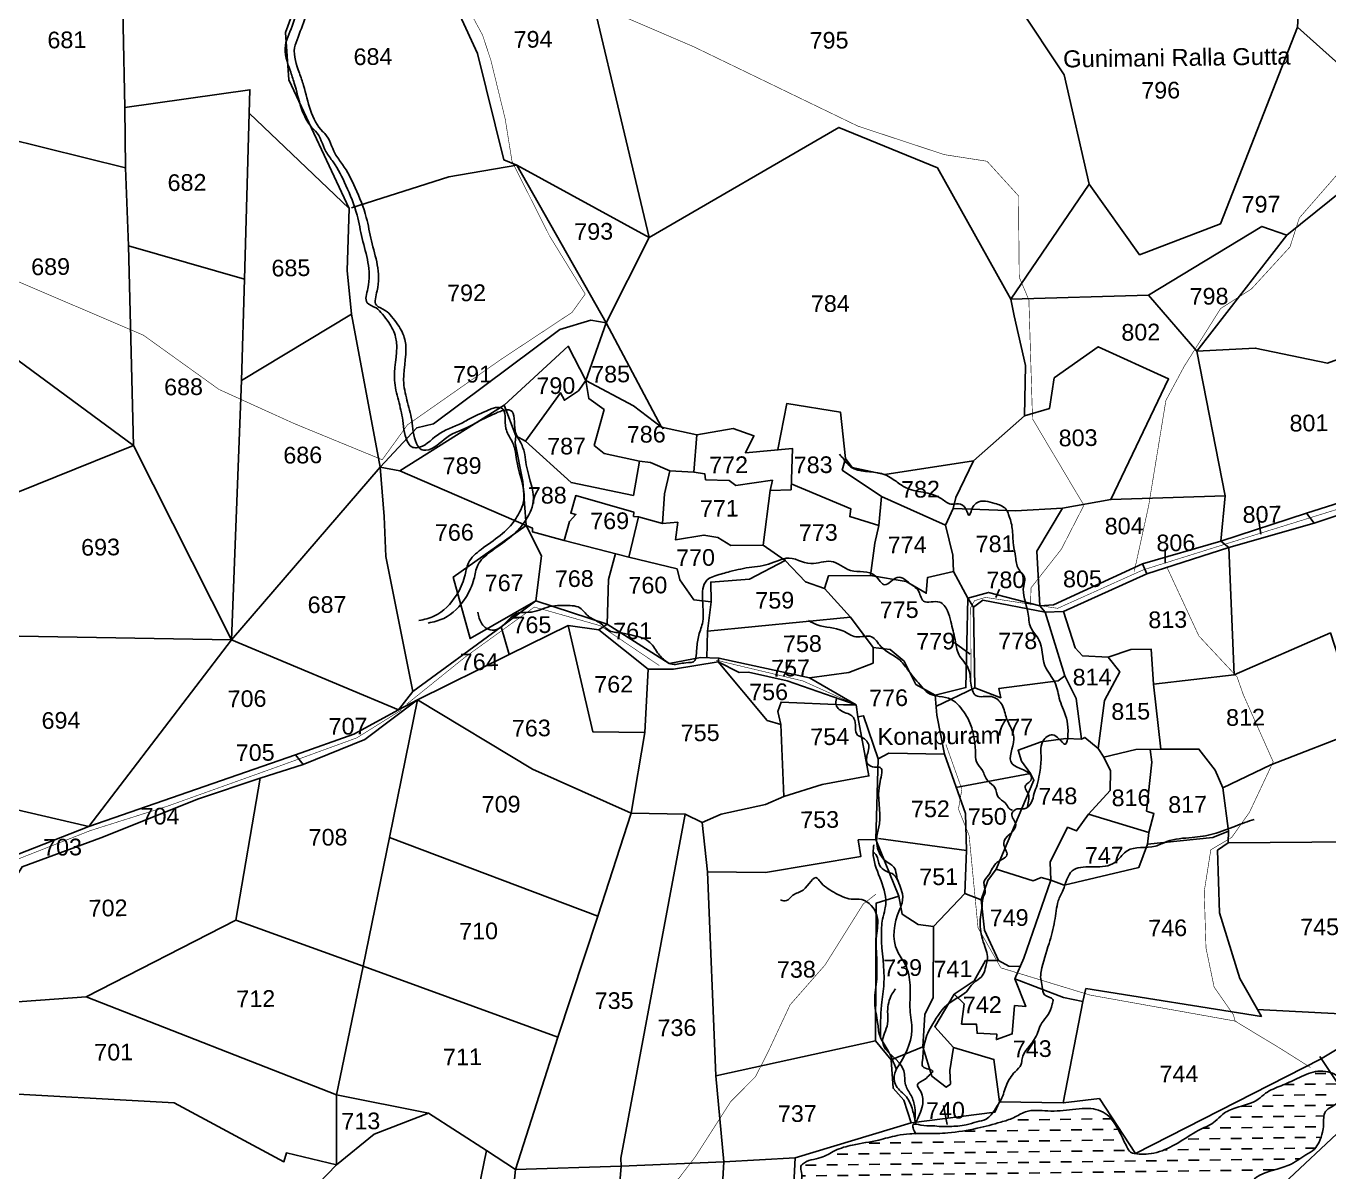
# Model space of a CAD drawing. Header units: feet. Extents: x 767600 to 777544, y 1589691 to 1604539.
# Drawn here: x 771798 to 774093, y 1593908 to 1595927 of the extents above; entities that cross this region are included whole.
import ezdxf
from ezdxf.enums import TextEntityAlignment as Align

# ---------------------------------------------------------------- set-up
doc = ezdxf.new("R2010")
doc.units = ezdxf.units.FT
doc.header["$LTSCALE"] = 15
doc.header["$MEASUREMENT"] = 0
doc.linetypes.add('HIDDEN2', pattern=[0.1875, 0.125, -0.0625])
for name, color, linetype in [('PLOT', 7, 'Continuous'), ('PLOT NO', 7, 'Continuous'), ('ROADS', 6, 'Continuous'), ('TANKS-STREAM', 4, 'Continuous'), ('VILLAGE STONES', 240, 'Continuous')]:
    doc.layers.add(name, color=color, linetype=linetype)
doc.styles.get("Standard").update_dxf_attribs({"font": 'arial.ttf'})
doc.linetypes.add('DOTS', pattern='A,1e-06,-3,["●",Standard,S=3,R=0,X=-1.25,Y=-1.25],-3', length=6.000001)

msp = doc.modelspace()

# ---------------------------------------------------------------- hatches: boundary and pattern name
at = {"layer": 'TANKS-STREAM'}
h = msp.add_hatch(dxfattribs=at)
h.set_pattern_fill('DASH', color=256, scale=150, angle=0.74052, style=0)
edge = h.paths.add_edge_path()
edge.add_spline(control_points=[(773183.8, 1593450.1), (773187.9, 1593446.2), (773196.1, 1593438.5), (773214.8, 1593442.6), (773243.2, 1593448.7), (773295, 1593473.9), (773349.1, 1593480), (773388.9, 1593506.5), (773392.2, 1593526.1), (773386.4, 1593560.2), (773419, 1593538.4), (773423.6, 1593566.3), (773446.4, 1593566.7), (773462.6, 1593551.5), (773467.9, 1593524.9), (773480, 1593501.9), (773483.5, 1593472.4), (773491.7, 1593449.1), (773502.3, 1593428.6), (773518.8, 1593413.8), (773523.4, 1593392.4), (773544.7, 1593385.1), (773541, 1593372.4), (773537.5, 1593357.7), (773555.7, 1593357.1), (773562, 1593367.2), (773577.7, 1593381.2), (773580.1, 1593412.5), (773612.1, 1593422), (773637.7, 1593428.8), (773667.5, 1593433.7), (773696.4, 1593442), (773732.2, 1593437.7), (773759.6, 1593460.3), (773768.8, 1593499.6), (773749.7, 1593527.9), (773732.3, 1593567.4), (773742.5, 1593597.7), (773744.6, 1593631.4), (773765.1, 1593643.3), (773771.5, 1593663.9), (773794.1, 1593667.9), (773822.3, 1593665), (773842.8, 1593698), (773867.8, 1593684.6), (773874.9, 1593668.2), (773880.8, 1593648.8), (773875.4, 1593629.2), (773887, 1593613), (773902.8, 1593601.9), (773920, 1593592.6), (773937.8, 1593599.6), (773937.7, 1593617.4), (773944.6, 1593637), (773946.1, 1593662), (773944.3, 1593685.7), (773947.2, 1593709), (773950.7, 1593743.4), (773965, 1593777.7), (773970.4, 1593816.2), (773971.2, 1593846.8), (773955.6, 1593866.9), (773954.9, 1593906.6), (774014.9, 1593909.9), (774047, 1593935), (774067.5, 1593946.3), (774076.6, 1593961.3), (774081.7, 1593975.8), (774084.5, 1593993.7), (774081.9, 1594013.6), (774102.8, 1594025.3), (774122.8, 1594038.9), (774117.6, 1594058.6), (774112.6, 1594077), (774091.1, 1594085.9), (774063.4, 1594085.3), (774038, 1594072.4), (774009.4, 1594059.2), (773984.4, 1594050.5), (773962.7, 1594028.8), (773933.9, 1594023.3), (773906.7, 1594012.3), (773890.9, 1593992.5), (773868.4, 1593985), (773832, 1593961.5), (773796, 1593938.6), (773759.2, 1593939), (773743.2, 1593940.1), (773735.7, 1593953.9), (773729.5, 1593967.4), (773718.8, 1593988.2), (773702.2, 1594014.9), (773668.2, 1594021.4), (773634.5, 1594016.4), (773599.6, 1594013.4), (773562.3, 1594018.9), (773537.8, 1594002), (773508.8, 1593993.6), (773470.5, 1593983.3), (773426.3, 1593976.1), (773386.5, 1593974.9), (773356.6, 1593975.7), (773328.6, 1593971.7), (773295.5, 1593961.9), (773258.4, 1593956.8), (773223.5, 1593947.5), (773197.5, 1593929.1), (773172.3, 1593929.6), (773160.9, 1593915.9), (773164.9, 1593906), (773164.6, 1593894), (773159.1, 1593873.6), (773159.1, 1593848.1), (773152.4, 1593819.8), (773155.9, 1593797.4), (773161.3, 1593762.4), (773146.8, 1593725.7), (773157.2, 1593684.9), (773163.3, 1593658.4), (773166.8, 1593631.6), (773170.4, 1593604.2), (773171.9, 1593577.8), (773180.8, 1593555.7), (773181.9, 1593538.9), (773186.6, 1593522.8), (773185.7, 1593507.2), (773186.1, 1593493.2), (773177.9, 1593479.5), (773180, 1593461.3), (773185.2, 1593448.5), (773187.7, 1593442.2)], knot_values=[0, 0, 0, 0, 15.983249, 31.810298, 52.776931, 105.097021, 201.281786, 213.917435, 242.740546, 262.322187, 284.934685, 307.302107, 317.567412, 346.58812, 365.085348, 398.55846, 423.136308, 453.375729, 472.495118, 491.640825, 517.921292, 535.667243, 540.40058, 556.180898, 569.225494, 578.42043, 590.915605, 632.043396, 655.347885, 683.072322, 713.329879, 745.416539, 772.38478, 818.950467, 834.26078, 890.341171, 912.074001, 961.586344, 981.625819, 1007.928101, 1025.958585, 1039.489533, 1071.427833, 1108.555994, 1125.177358, 1144.296747, 1161.413883, 1185.548419, 1199.722431, 1217.566801, 1244.897959, 1251.974681, 1270.47191, 1289.609776, 1316.672975, 1343.592298, 1361.326674, 1386.663674, 1447.13305, 1470.635195, 1504.103866, 1534.965262, 1542.391217, 1618.472567, 1653.851821, 1671.890229, 1686.573005, 1705.371359, 1717.58099, 1742.000153, 1755.934913, 1786.146609, 1802.958295, 1811.76543, 1842.997792, 1860.656012, 1895.351009, 1925.732145, 1956.493783, 1973.033405, 2015.667755, 2041.434637, 2059.180588, 2089.517265, 2109.915108, 2190.291591, 2207.020603, 2222.347395, 2233.68283, 2251.126956, 2267.736061, 2304.144569, 2339.762944, 2363.07176, 2406.792468, 2445.838082, 2469.527616, 2493.036876, 2536.087814, 2588.661019, 2626.777368, 2655.588371, 2678.067103, 2711.432784, 2758.647316, 2790.691314, 2818.535588, 2852.918742, 2857.561954, 2868.739649, 2880.806917, 2894.098204, 2931.517756, 2956.854804, 2980.135398, 2998.79321, 3062.759776, 3090.077257, 3123.210988, 3144.742041, 3170.882235, 3206.460522, 3222.91071, 3241.68389, 3256.79541, 3272.575728, 3288.464995, 3297.609255, 3318.959004, 3339.509204, 3339.509204, 3339.509204, 3339.509204], degree=3, periodic=0)

# ---------------------------------------------------------------- linework, layer by layer
at = {"layer": 'PLOT'}
for points in [[(772417, 1596261.5), (772593.1, 1595878.8), (772639.6, 1595691.1), (772662.5, 1595681.7), (772542.5, 1595661.5), (772371.1, 1595606.5)], [(772366.7, 1595605.2), (772260.8, 1595832.2), (772254.9, 1595915.6), (772347.4, 1596168.7), (771966, 1596070.9)], [(772895.6, 1595554.2), (772750.2, 1596164.7), (772969.1, 1596110), (773265.7, 1596032.8), (773546.3, 1595962.2), (773626.6, 1595841), (773670.8, 1595648.6), (773532.8, 1595445.8), (773403.4, 1595677), (773229.5, 1595748.4), (772895.6, 1595554.2)], [(771966, 1596070.9), (771971.6, 1595783.7), (771973.2, 1595677.4), (771759.8, 1595729.8)], [(773670.8, 1595648.6), (773759.3, 1595524.1), (773902.1, 1595578.6), (774037.8, 1595925.1), (774044.5, 1596049.3)], [(774037.8, 1595925.1), (774244.3, 1595740.1), (774018.9, 1595558.2)], [(772182.5, 1595480.8), (772191.1, 1595773.2), (772192, 1595814.8), (771971.6, 1595783.7)], [(772191.1, 1595773.2), (772366.7, 1595605.2), (772363.6, 1595496), (772371.3, 1595419.4), (772177.3, 1595302.1)], [(771973.2, 1595677.4), (771978.5, 1595539.4), (771986.9, 1595188)], [(772421.6, 1595149.5), (772486, 1595219.2), (772515.4, 1595225.9), (772738.2, 1595392.2), (772792.7, 1595408.7), (772819.7, 1595403.7), (772662.5, 1595681.7), (772895.6, 1595554.2), (772819.7, 1595403.7), (772783.7, 1595302.5), (772753, 1595362.7), (772640.3, 1595258.8), (772456.2, 1595143.2), (772421.6, 1595149.5)], [(773860, 1595353.8), (774018.9, 1595558.2), (773974.6, 1595573.8), (773775, 1595452.7)], [(771986.9, 1595188), (772159.7, 1594845.4), (772177.3, 1595302.1), (772182.5, 1595480.8), (771978.5, 1595539.4)], [(773532.8, 1595445.8), (773538.4, 1595416.2), (773558.5, 1595328.7), (773556.4, 1595240.3), (773467, 1595160.7)], [(773532.8, 1595445.8), (773775, 1595452.7), (773860, 1595353.8), (773909.9, 1595099.4), (773708.8, 1595092.4)], [(772371.3, 1595419.4), (772421.6, 1595149.5), (772159.7, 1594845.4)], [(772677.6, 1595195.3), (772758, 1595122.4), (772867.7, 1595099.8), (772878.6, 1595160), (772816.3, 1595173.6), (772798.7, 1595187.8), (772816, 1595251.4), (772788.9, 1595270.4), (772783.7, 1595302.5), (772867.6, 1595257.7), (772916.9, 1595220.2), (772819.7, 1595403.7)], [(771735.9, 1595372.6), (771986.9, 1595188), (771713.1, 1595077.5), (771381.1, 1594964)], [(773623.6, 1595077.1), (773708.8, 1595092.4), (773810.5, 1595305.1), (773686.6, 1595361.9), (773609.2, 1595307), (773600.5, 1595253), (773556.4, 1595240.3)], [(774211, 1595118.5), (774244, 1595369.7), (774176.5, 1595364.8), (774090.6, 1595332.9), (773963.3, 1595359.5), (773860, 1595353.8)], [(772456.2, 1595143.2), (772678.6, 1595047.1), (772672.7, 1595124.5), (772659.4, 1595192.8), (772660.4, 1595205), (772677.6, 1595195.3), (772739.4, 1595280.9), (772746.2, 1595267.6), (772770.9, 1595284.3), (772783.7, 1595302.5)], [(773305, 1595097.9), (773235.7, 1595144.2), (773241.2, 1595164.8), (773232.7, 1595246.3), (773138, 1595262), (773121.9, 1595180.5)], [(772660.4, 1595205), (772640.3, 1595258.8)], [(772916.9, 1595220.2), (772979.5, 1595206.9), (772974.3, 1595141), (772932.1, 1595143)], [(772974.3, 1595141), (772993.7, 1595137.8), (772994.8, 1595127.5), (773036.5, 1595126), (773048.2, 1595117.3), (773112.5, 1595126.5), (773108.5, 1595108.5), (773145.4, 1595109.7), (773148.1, 1595182.5), (773064.9, 1595175), (773080, 1595205), (773043.7, 1595217.7), (772979.5, 1595206.9)], [(772454, 1594722.3), (772479.3, 1594754.3), (772431.4, 1594992.1), (772428.6, 1595062.6), (772421.6, 1595149.5)], [(772919.2, 1595050.6), (772922.6, 1595102.8), (772932.1, 1595143), (772898, 1595158.1), (772878.6, 1595160)], [(773241.2, 1595164.8), (773253.1, 1595149), (773310.5, 1595136.7), (773467, 1595160.7), (773435.7, 1595096.4), (773430.8, 1595076.9), (773417.6, 1595047.3)], [(772678.6, 1595047.1), (772689.8, 1595042.3), (772689.7, 1595035.9), (772745.9, 1595020.4), (772755.3, 1595054.1), (772766.3, 1595066.3), (772757.2, 1595068.5), (772766.1, 1595099.6), (772868.3, 1595070.6), (772867.9, 1595063), (772876.5, 1595062), (772859.9, 1594991.1), (772745.9, 1595020.4)], [(773108.5, 1595108.5), (773096.5, 1595012.3)], [(773145.5, 1595120.4), (773250.9, 1595076), (773248.7, 1595062.6), (773300, 1595047.1), (773293, 1595015.6), (773285.2, 1594958.9), (773211.1, 1594957.9), (773204.4, 1594935.8), (773171.1, 1594947.3), (773135.2, 1594985.4)], [(774053.6, 1595068.8), (774211, 1595118.5), (774211.7, 1595099.4), (774067.2, 1595050.9)], [(773305, 1595097.9), (773300, 1595047.1)], [(773431.6, 1594965.5), (773430.2, 1594994.6), (773417.6, 1595047.3), (773355.7, 1595075.1), (773305, 1595097.9)], [(773430.8, 1595076.9), (773540.8, 1595072.5), (773623.6, 1595077.1), (773578.2, 1595001.5), (773583.7, 1594905.4)], [(773909.9, 1595099.4), (773902.5, 1595019.2), (773764.4, 1594979.1), (773607.7, 1594907.2), (773583.7, 1594905.4)], [(773004.5, 1594912.6), (773004, 1594947.2), (773072.5, 1594952.4), (773135.2, 1594985.4), (773096.5, 1595012.3), (773039.6, 1595011.8), (773016.6, 1595025.6), (772991.9, 1595029.9), (772941.7, 1595021.7), (772945.9, 1595052.6), (772919.2, 1595050.6), (772876.5, 1595062)], [(773902.5, 1595019.2), (774053.6, 1595068.8), (774067.2, 1595050.9), (773916.9, 1595007.8)], [(773973, 1595031.4), (773969, 1595059.3)], [(772634.6, 1594868), (772695.9, 1594914), (772580.1, 1594847.6), (772550.3, 1594955.8), (772678.6, 1595047.1), (772705.8, 1594993.6), (772695.9, 1594914)], [(773772.4, 1594961.5), (773916.9, 1595007.8), (773902.5, 1595019.2)], [(773925.8, 1594783.8), (773916.9, 1595007.8)], [(772695.9, 1594914), (772821.3, 1594872.8), (772823.7, 1594951.5), (772836.4, 1594997.5)], [(772859.9, 1594991.1), (772944.7, 1594970.2), (772949.3, 1594951.1), (772974, 1594916.1), (773004.5, 1594912.6), (772998.5, 1594860.6), (772997.3, 1594813.8)], [(773804.2, 1594980.7), (773804.7, 1595005.5)], [(773457, 1594918.8), (773431.6, 1594965.5), (773386, 1594955.5), (773383.7, 1594927.6), (773348, 1594948.2), (773285.2, 1594958.9)], [(773593.3, 1594894.1), (773625.2, 1594895.1), (773772.4, 1594961.5), (773764.4, 1594979.1)], [(773204.4, 1594935.8), (773250.2, 1594885.4), (772998.5, 1594860.6)], [(773399.2, 1594748), (773453.5, 1594761.2), (773457, 1594918.8), (773467.1, 1594902.8), (773469.3, 1594760.9)], [(773457, 1594918.8), (773493.2, 1594928.8), (773583.7, 1594905.4), (773593.3, 1594894.1), (773483.5, 1594915.2), (773467.1, 1594902.8)], [(773506, 1594919.8), (773512.5, 1594934.5)], [(773593.3, 1594894.1), (773627.9, 1594782.2)], [(773686.4, 1594654.1), (773697.4, 1594738.5), (773724.5, 1594788.9), (773704.1, 1594814.7), (773659.1, 1594816.9), (773646.1, 1594831.2), (773625.2, 1594895.1)], [(772648.7, 1594819.4), (772752.7, 1594870.6), (772806.9, 1594862.8), (772821.3, 1594872.8)], [(772752.7, 1594870.6), (772796.1, 1594683.5), (772888.1, 1594682.1), (772863.8, 1594539.8)], [(772821.3, 1594872.8), (772930.9, 1594803.5), (772985.7, 1594814.2), (773018.3, 1594813.1), (773017.3, 1594806.7), (772938.6, 1594793.7), (772893.7, 1594793.7)], [(773018.3, 1594813.1), (773178.2, 1594778.2), (773247.2, 1594787.7), (773289.8, 1594804.3), (773290.1, 1594831.7), (773250.2, 1594885.4)], [(771785.4, 1594851.7), (772159.7, 1594845.4)], [(772479.3, 1594754.3), (772634.6, 1594868), (772648.7, 1594819.4), (772487.5, 1594739.7)], [(772888.1, 1594682.1), (772893.7, 1594793.7), (772806.9, 1594862.8)], [(774150.8, 1594687.6), (774095.7, 1594857.5), (773925.8, 1594783.8), (773784.2, 1594767.2)], [(772487.5, 1594739.7), (772454, 1594722.3), (772159.7, 1594845.4), (771908.1, 1594516.7), (772272.3, 1594642.7), (772375.2, 1594679.1), (772454, 1594722.3)], [(773415.6, 1594644.1), (773402.5, 1594712.5), (773399.2, 1594748), (773365.4, 1594766.8), (773344.4, 1594807.6), (773320.3, 1594828.6), (773290.1, 1594831.7)], [(773461.1, 1594820), (773433, 1594840.7)], [(773704.1, 1594814.7), (773744.1, 1594828.2), (773780, 1594828.7), (773784.2, 1594767.2), (773797, 1594652.5), (773752.9, 1594651.9), (773696.5, 1594638.8)], [(773017.3, 1594806.7), (773053.8, 1594788), (773070.3, 1594788.6), (773138.5, 1594773.4), (773260.2, 1594730.8), (773178.2, 1594778.2)], [(773017.3, 1594806.7), (773103.4, 1594703), (773127.3, 1594696.4), (773122.1, 1594719.3), (773127.9, 1594735.7), (773238.1, 1594730.8), (773260.2, 1594730.8)], [(773132, 1594780.5), (773146.7, 1594810.4)], [(773567.3, 1594609.9), (773551.2, 1594631.4), (773545.3, 1594650.7), (773586.3, 1594665.4), (773629.7, 1594671.4), (773657, 1594670.5), (773647.7, 1594742.2), (773627.9, 1594782.2), (773616, 1594773.4), (773511.6, 1594759.8), (773514.9, 1594743.2), (773469.3, 1594760.9), (773400.5, 1594728)], [(772285.8, 1594625.9), (772394.5, 1594669.6), (772487.5, 1594739.7), (772438.3, 1594496.9), (772391.8, 1594270.2)], [(772805.1, 1594358.2), (772863.8, 1594539.8), (772690.1, 1594617.2), (772487.5, 1594739.7)], [(772998.1, 1594436.4), (773100.3, 1594435.6), (773268.6, 1594463.7), (773263.7, 1594492.9), (773294.8, 1594493.8), (773298.9, 1594635.8), (773273.1, 1594711.6), (773263, 1594709.8), (773282.7, 1594605.6), (773200.4, 1594590.2), (773132.7, 1594569.2)], [(773263, 1594709.8), (773260.2, 1594730.8)], [(773127.3, 1594696.4), (773132.7, 1594569.2), (773100.3, 1594555), (773022.2, 1594538.3), (772988.9, 1594523.2), (772958.7, 1594538.3), (772863.8, 1594539.8)], [(773906.2, 1594584.7), (773990.9, 1594624.9), (774150.8, 1594687.6), (774375.3, 1594654.9), (774358.1, 1594491)], [(773603.1, 1594422), (773601.8, 1594453.4), (773632.6, 1594515.1), (773648.5, 1594508.5), (773669.5, 1594538.2), (773707.5, 1594579.6), (773707.9, 1594614.6), (773696.5, 1594638.8), (773686.4, 1594654.1), (773663.1, 1594673.4), (773657, 1594670.5)], [(772209.9, 1594601.8), (772285.8, 1594625.9), (772272.3, 1594642.7)], [(773454.6, 1594474.3), (773452.5, 1594539.1), (773415.6, 1594644.1), (773317.7, 1594645.4), (773298.9, 1594635.8)], [(773669.5, 1594538.2), (773775.9, 1594505.8), (773784.6, 1594539.1), (773771.6, 1594543.7), (773780.7, 1594629.7), (773778.3, 1594652.1)], [(773773.1, 1594485.2), (773888.3, 1594497), (773916.2, 1594508), (773906.2, 1594584.7), (773892.3, 1594615.5), (773863.9, 1594652.8), (773797, 1594652.5)], [(771766.2, 1594460.6), (771908.1, 1594516.7), (771647.4, 1594577.2), (771389.7, 1594638.3)], [(772167.2, 1594351.6), (772209.9, 1594601.8), (772101.8, 1594565.2), (771929.4, 1594496.6), (771790.7, 1594445.3), (771744.1, 1594368.8), (771645.2, 1594197.7)], [(773506.8, 1594441.5), (773573.4, 1594597.8), (773567.3, 1594609.9), (773435.7, 1594584.9)], [(772958.7, 1594538.3), (772845.8, 1593932.1), (772846.3, 1593918.1), (772660.1, 1593912.1)], [(772846.3, 1593918.1), (773027.1, 1593925.6), (773013.2, 1594077), (772998.1, 1594436.4), (772988.9, 1594523.2)], [(773775.9, 1594505.8), (773773.1, 1594485.2), (773757.9, 1594444), (773626.5, 1594413.2), (773603.1, 1594422)], [(773916.2, 1594508), (773915.3, 1594487.4), (773896.8, 1594474.5), (773900.3, 1594364), (773935.8, 1594248.8), (773974.1, 1594181.8), (773664.9, 1594230.9), (773659.7, 1594208.3)], [(772438.3, 1594496.9), (772805.1, 1594358.2), (772734.3, 1594145)], [(773294.8, 1594493.8), (773335.1, 1594393.5), (773295.1, 1594381.3), (773294.4, 1594139), (773013.2, 1594077)], [(773451.5, 1594398.2), (773454.6, 1594474.3), (773299.6, 1594495.2)], [(773915.3, 1594487.4), (774358.1, 1594491), (774203.6, 1594181.6)], [(773480.6, 1594387.2), (773492.1, 1594421.5), (773506.8, 1594441.5), (773572.2, 1594420.6), (773586.1, 1594426.6), (773603.1, 1594422), (773555.3, 1594284.6)], [(773335.1, 1594393.5), (773341.3, 1594361.9), (773369.4, 1594343.6), (773396.3, 1594340.4), (773395.8, 1594215.2), (773381, 1594185), (773377.7, 1594128.3)], [(773396.3, 1594340.4), (773451.5, 1594398.2), (773480.6, 1594387.2), (773486.1, 1594333.5), (773510.9, 1594280.2)], [(772391.8, 1594270.2), (772167.2, 1594351.6), (771903.9, 1594216.4)], [(773431.7, 1594127.2), (773398.6, 1594163.5), (773433, 1594220.9), (773450.5, 1594203.8), (773445.9, 1594168.2), (773472.4, 1594168), (773473.1, 1594152.2), (773507.7, 1594150.7), (773507.3, 1594141), (773535.2, 1594151), (773539.1, 1594200.9), (773559, 1594199.1), (773539.5, 1594247.8), (773555.3, 1594284.6)], [(773433, 1594220.9), (773468, 1594244.5), (773488, 1594280.1), (773510.9, 1594280.2), (773528.9, 1594270.3), (773548.4, 1594269.8)], [(772660.1, 1593912.1), (772734.3, 1594145), (772391.8, 1594270.2), (772344.4, 1594043.5)], [(773539.5, 1594247.8), (773625.6, 1594215.1), (773659.7, 1594208.3), (773624.8, 1594029.4), (773512.6, 1594031.3)], [(771645.2, 1594197.7), (771903.9, 1594216.4), (772344.4, 1594043.5), (772344.7, 1593920.4), (772411.1, 1593974.5), (772506.8, 1594011.3), (772344.4, 1594043.5)], [(773624.8, 1594029.4), (773688.5, 1594037.3), (773752.4, 1593940.3), (774078.4, 1594106.3), (774203.6, 1594181.6), (773966.4, 1594193.7)], [(773294.4, 1594139), (773321.6, 1594105.1), (773325.3, 1594055.3), (773343.9, 1594034.4), (773357, 1593994), (773152.8, 1593932.3)], [(773321.6, 1594105.1), (773321.6, 1594105.1), (773377.7, 1594128.3), (773393.2, 1594076.5), (773418.7, 1594056.9), (773426.3, 1594062.4), (773425.3, 1594086.7), (773431.7, 1594127.2), (773502.8, 1594106), (773512.6, 1594031.3), (773504.6, 1594012.9), (773357, 1593994)], [(773944.1, 1593589.9), (773985.2, 1593860.9), (774144.5, 1594009.9), (774076.8, 1594111.1)], [(772048.9, 1593624.4), (772074.8, 1593800.7), (772199.2, 1593769.4), (772344.7, 1593920.4), (772256.3, 1593941.1), (772252.1, 1593925.5), (772058.9, 1594029.6), (771719.3, 1594048.4)], [(773420.2, 1593991), (773414, 1594024.8)], [(772506.8, 1594011.3), (772608.9, 1593945.6), (772558.2, 1593699.5), (772462.2, 1593687.4), (772396.5, 1593548.3), (772182, 1593534), (772056, 1593543.7), (772049.5, 1593545.8)], [(772614.6, 1593473.5), (772660.1, 1593912.1), (772608.9, 1593945.6)], [(772998.7, 1593440.5), (773027.1, 1593925.6), (773152.8, 1593932.3), (773141.6, 1593709.9), (773187.5, 1593431.9), (772998.7, 1593440.5)], [(772846.3, 1593918.1), (772807.7, 1593457.2), (772628.1, 1593473.9), (772614.6, 1593473.5)]]:
    msp.add_lwpolyline(points, dxfattribs=at)
at = {"layer": 'ROADS', "linetype": 'HIDDEN2', "ltscale": 10, "const_width": 1}
for points in [[(773567.2, 1594906.3), (773568.2, 1594937), (773621.6, 1595005.1), (773661.3, 1595082.5), (773570.8, 1595234.7), (773564.4, 1595444.3), (773547.4, 1595484.3), (773546, 1595627.9), (773490.7, 1595688.7), (773415.3, 1595700.4), (773263, 1595750.7), (772974.2, 1595890.4), (772794.4, 1595967.7), (772733.6, 1595981), (772598, 1596057.4), (772511.5, 1596129.5), (772475.1, 1596241.7), (772449, 1596474.6), (772430.8, 1596646.1)], [(774336.2, 1595989.9), (774264.6, 1595906.4), (774207.2, 1595779.6), (774040.8, 1595588.8), (774024.4, 1595537.8), (773956.4, 1595463.6), (773902.2, 1595429.2), (773837.7, 1595326.8), (773805.7, 1595267.1), (773775.4, 1595081.8), (773750, 1594965.8)], [(776224.9, 1595586.9), (776102.1, 1595456.2), (775803, 1595378.4), (775753.1, 1595432.6), (775709, 1595488), (775466.8, 1595465.6), (775155.3, 1595408.1), (775006.9, 1595387.9), (774799.6, 1595373.7), (774622.6, 1595306.6), (774385.9, 1595178.4), (774216, 1595109), (773923.1, 1595018), (773765.9, 1594968.7), (773615.1, 1594900.9), (773487.7, 1594920.2), (773468.6, 1594914.3), (773462, 1594902.4), (773462.4, 1594765.5)], [(773807.2, 1594974.1), (773863.9, 1594852.1), (773931.1, 1594780.1), (773942.2, 1594748.5), (773994.8, 1594630.4), (773953, 1594541.5), (773921.8, 1594497.3), (773884.9, 1594475.4), (773873.3, 1594402), (773876.4, 1594302.2), (773890.7, 1594233.5), (773924.5, 1594185), (773927.8, 1594173.4), (774008.1, 1594124.8), (774060.5, 1594091.7)], [(772913.2, 1594800.1), (772809.4, 1594870.2), (772704.7, 1594900), (772693, 1594903), (772571.2, 1594814.9), (772468.4, 1594732)], [(773244.8, 1594737.6), (773166, 1594773), (773033.1, 1594804.8), (773013.1, 1594809.7)], [(772459.1, 1594721.8), (772380.4, 1594672.6), (772243.8, 1594622.8), (772045.9, 1594551.9), (771911.3, 1594509.3), (771748.4, 1594445.2), (771692, 1594424), (771642.3, 1594426.1), (771615.6, 1594443.4), (771584, 1594443.4), (771550.8, 1594438.1), (771361.6, 1594456.9), (771197.8, 1594446.8)], [(773929.8, 1594173.2), (773672.5, 1594219.3), (773515.1, 1594267.3), (773474.8, 1594337.9), (773459.1, 1594500.5), (773440.3, 1594547.2), (773446.4, 1594582), (773418.2, 1594660.9)]]:
    msp.add_lwpolyline(points, dxfattribs=at)
at = {"layer": 'ROADS', "linetype": 'DOTS', "ltscale": 0.5, "const_width": 1}
for points in [[(772586.4, 1595939.9), (772602.1, 1595910.8), (772616.7, 1595866.3), (772641.8, 1595763.4), (772653.9, 1595688.2), (772720, 1595557.1), (772782.8, 1595454.7), (772759.5, 1595422.3), (772634.8, 1595339.8), (772469.7, 1595224.2), (772425.2, 1595162.7), (772270, 1595226.5), (772137.5, 1595286.7), (772004.5, 1595382.2), (771725.3, 1595501.7), (771335, 1595699.3), (771234, 1595754), (771113.1, 1595754.4), (771089.8, 1595726.6), (770989.8, 1595752), (770874.1, 1595878.2), (770786.4, 1595881.3), (770783.8, 1595933.3)], [(772305.3, 1593453.8), (772439.5, 1593535.7), (772504.2, 1593594.4), (772535.8, 1593597), (772622.1, 1593692.7), (772655.1, 1593716.2), (772786.6, 1593798.9), (772947.6, 1593896.2), (772976.9, 1593934.7), (773039.2, 1594031.7), (773082.6, 1594075.3), (773104.3, 1594117.8), (773143.7, 1594202.1), (773205.4, 1594272.5), (773272.5, 1594379.7), (773295, 1594397.3)]]:
    msp.add_lwpolyline(points, dxfattribs=at)
at = {"layer": 'TANKS-STREAM'}
for points in [[(770777.3, 1598983.6), (770799.3, 1598987.2), (770810.8, 1598991.2), (770831.1, 1598995.9), (770845.9, 1598997.7), (770867.9, 1598999.6), (770897.5, 1599008.8), (770949.1, 1599012.2), (771030.6, 1599030.6), (771056.4, 1599036.9), (771065.2, 1599038.7), (771097, 1599041.8), (771122.8, 1599046), (771144.8, 1599052.9), (771173.4, 1599053.3), (771200.8, 1599055.8), (771228.8, 1599062.2), (771250.7, 1599069.1), (771267.7, 1599072.6), (771296.9, 1599073.6), (771373.5, 1599113.2), (771410.6, 1599137.8), (771440.1, 1599156.4), (771461.8, 1599174.8), (771484.3, 1599182.2), (771522.2, 1599148.1), (771539, 1599121.9), (771553.5, 1599104.5), (771574, 1599091.6), (771579.6, 1599048), (771574.5, 1599018.3), (771570.3, 1598998.5), (771561.3, 1598969.8), (771560.1, 1598941.2), (771581.5, 1598900), (771589.6, 1598874.3), (771606.5, 1598842.6), (771617.7, 1598827.4), (771642.1, 1598773.6), (771661.2, 1598745.3), (771676.8, 1598726.2), (771683.5, 1598715.9), (771697, 1598693.5), (771743.3, 1598605.4), (771759.8, 1598567.7), (771774.6, 1598528.9), (771786.5, 1598496.6), (771785.9, 1598464.5), (771797.7, 1598446.5), (771819.7, 1598405), (771850.7, 1598307.8), (771848.7, 1598290.2), (771860, 1598267.3), (771870.1, 1598256.9), (771899.9, 1598245.8), (771918.7, 1598239.4), (771951.3, 1598227.8), (771980.1, 1598216.6), (772002.2, 1598206.5), (772016.7, 1598193.5), (772023, 1598135), (772017.2, 1598119), (772016.3, 1598104.2), (772009.5, 1598073.9), (772005.3, 1598057.9), (772000.8, 1597979.9), (771992, 1597943), (771980.7, 1597920.9), (771972.7, 1597903.2), (771959.6, 1597895.3), (771952.6, 1597882.1), (771958.4, 1597812.6), (771963.6, 1597793.4), (771958.5, 1597763.1), (771961, 1597742.3), (771962.9, 1597722), (771963.8, 1597695.1), (771967.1, 1597643.8), (771960.2, 1597607.9), (771953.6, 1597585.3), (771951.8, 1597572.1), (771953, 1597558.9), (771972.8, 1597542.9), (771996, 1597530.5), (772012.4, 1597514.5), (772056.5, 1597479), (772070.8, 1597467.5), (772119, 1597437.5), (772134.1, 1597427.6), (772163.4, 1597402.1), (772177.7, 1597387.4), (772183.3, 1597381.2), (772186, 1597354.6), (772187, 1597339.7), (772187.3, 1597315.4), (772190, 1597288.8), (772193.5, 1597264.6), (772195.3, 1597239.5), (772197.2, 1597161.6), (772205.3, 1597139.8), (772210.6, 1597094.4), (772214.1, 1597067.8), (772219.1, 1597042), (772221, 1597021.6), (772217.5, 1596988.7), (772220.6, 1596930.2), (772214.7, 1596905.8), (772212.6, 1596885.4), (772212.9, 1596863.5), (772227.2, 1596847.2), (772247, 1596830.3), (772257.4, 1596813.2), (772261.8, 1596777.2), (772262.9, 1596756), (772265.5, 1596736.5), (772271.2, 1596720.1), (772275.7, 1596680.6), (772278.4, 1596653.2), (772281.7, 1596638.4), (772283.5, 1596618), (772286.9, 1596603.2), (772287.2, 1596580.5), (772304.7, 1596502), (772311.4, 1596469.2), (772319.5, 1596448.9), (772327.6, 1596429.4), (772339.6, 1596408.4), (772357, 1596396.1), (772376.9, 1596374.4), (772380.2, 1596362.7), (772383.3, 1596310.6), (772381.1, 1596297.3), (772368.4, 1596250.9), (772347.4, 1596235), (772341.3, 1596226.3), (772335.1, 1596216), (772336.9, 1596198), (772342.7, 1596172.2), (772349.4, 1596141.4), (772333.2, 1596122.4), (772327.2, 1596099.6), (772309.6, 1596067.3), (772292.3, 1596011.4), (772287.8, 1595993.3), (772260.6, 1595911.8), (772254.6, 1595893), (772263, 1595848.4), (772270.3, 1595826.6), (772304.3, 1595745), (772307.5, 1595741.9), (772326, 1595706.1), (772338.8, 1595687.5), (772361.3, 1595646.2), (772380.8, 1595594), (772390, 1595552.6), (772399.8, 1595464.5), (772398.6, 1595439.4), (772414.4, 1595430.2), (772425.5, 1595419.4), (772436.7, 1595404.6), (772448.8, 1595378.9), (772446.6, 1595307.2), (772452.5, 1595272), (772460.8, 1595236.8), (772469.2, 1595195.4), (772477.2, 1595185.3), (772485.8, 1595183.9), (772522.4, 1595206.3), (772565.3, 1595227.2), (772575.4, 1595232.8), (772612.8, 1595250.6), (772621.4, 1595253.8), (772634.8, 1595254), (772643.1, 1595218), (772652.8, 1595197), (772660.1, 1595175.9), (772662.7, 1595158), (772673.1, 1595083.3), (772664.7, 1595065.9), (772660.1, 1595058), (772599.6, 1595004.8), (772577.2, 1594981), (772570.4, 1594956.6), (772555.9, 1594924.3), (772517.2, 1594887.4), (772489.8, 1594879.2)], [(774021, 1598327), (774049.5, 1598289), (774062.4, 1598257.7), (774069.6, 1598246), (774092.3, 1598214.2), (774106.5, 1598196.2), (774144.1, 1598157.7), (774180, 1598132.3), (774191.2, 1598130.4), (774199.6, 1598130.5), (774243.6, 1598131.7), (774262.3, 1598137.6), (774279.8, 1598136.4), (774312.1, 1598124.2), (774350.9, 1598116), (774385.3, 1598099.7), (774407.9, 1598084), (774422.6, 1598077.2), (774450.1, 1598060.1), (774469.8, 1598051.3), (774485.2, 1598050.1), (774526.4, 1598050.6), (774547.3, 1598048.1), (774570.4, 1598048.4), (774601.1, 1598048.8), (774622.1, 1598047), (774651.3, 1598017.1), (774659.2, 1598006.8), (774673.3, 1597991.6), (774698.1, 1597968.2), (774709.5, 1597947.4), (774720.3, 1597926.6), (774735.3, 1597897.5), (774741.2, 1597876), (774764.7, 1597835.8), (774824.2, 1597785.9), (774860.8, 1597764.1), (774875.2, 1597732.2), (774886.7, 1597705.1), (774890.4, 1597689.1), (774899.1, 1597663.4), (774940, 1597584.7), (774978.2, 1597543.4), (774991, 1597525.4), (775005.3, 1597504), (775024.4, 1597482.6), (775033.8, 1597463.2), (775043, 1597398), (775045.6, 1597361.1), (775043.7, 1597343.6), (775039.8, 1597321.9), (775040.3, 1597284.9), (775043.7, 1597190.5), (775050.5, 1597148), (775048.7, 1597124.2), (775026.6, 1597055.6), (775017.4, 1597012.2), (775055, 1596967.7), (775121.2, 1596923.2), (775131.7, 1596866.2), (775138.1, 1596813.4), (775128.8, 1596769.3), (775114.8, 1596717.5), (775104.7, 1596688.8), (775100.9, 1596663.6), (775099.7, 1596643.4), (775077.9, 1596604), (775015.1, 1596584.8), (775002.2, 1596560.2), (775007.9, 1596547.7), (775015.3, 1596522.7), (775023.9, 1596501.9), (775026.2, 1596489.4), (775029.8, 1596478.3), (775033.4, 1596469.2), (775034.9, 1596461.6), (775005.5, 1596469.6), (774974.6, 1596476.2), (774959.2, 1596481.5), (774950.9, 1596476.6), (774899.1, 1596430.2), (774882.6, 1596404.1), (774879.9, 1596397.1), (774878.8, 1596375.5), (774874.2, 1596355.2), (774880.3, 1596316.9), (774882.5, 1596307.2), (774902.3, 1596284.4), (774923.5, 1596269.3), (774942.5, 1596256.3), (774988.2, 1596245.9), (775039.9, 1596245.8), (775056.6, 1596248.8), (775084.6, 1596248.5), (775120.3, 1596237.8), (775146.9, 1596231.9), (775168.7, 1596226.6), (775196, 1596217.2), (775220.7, 1596202.8), (775231.5, 1596176.5), (775261.1, 1596153.1), (775280.9, 1596081.4), (775279.6, 1596070.2), (775282, 1596047.9), (775282.3, 1596028.4), (775293.7, 1596010.4), (775303.1, 1595982.6), (775312.5, 1595962.5), (775318.3, 1595942.3), (775325.6, 1595918), (775327.9, 1595904.1), (775334.3, 1595842.4), (775325.4, 1595828.4), (775321.4, 1595813.7), (775298.6, 1595794.5), (775251, 1595747.9), (775202.7, 1595700.9), (775178.2, 1595653.1), (775172.2, 1595627.9), (775156.5, 1595602.6), (775114.2, 1595518.7), (775087.5, 1595480), (775072.2, 1595470), (775038.5, 1595434), (774984.5, 1595391.9), (774949.6, 1595332.2), (774941.5, 1595311.1), (774917.4, 1595284.3), (774912, 1595270.3)], [(773364.5, 1593993.1), (773376.9, 1594025), (773373.8, 1594049.4), (773368, 1594061.5), (773381.8, 1594071.1), (773390.1, 1594079.6), (773395, 1594084.6), (773377.6, 1594093.3), (773376.9, 1594103.8), (773378.4, 1594120), (773386.3, 1594152.3), (773395, 1594168.5), (773424.1, 1594205.3), (773457.7, 1594229), (773464.8, 1594238.6), (773484.1, 1594256), (773488.3, 1594270), (773491, 1594280), (773485.6, 1594308.8), (773478.4, 1594344.6), (773481.9, 1594376.9), (773484.5, 1594393.5), (773487.2, 1594399.7), (773485.3, 1594418), (773493.4, 1594430.9), (773508.7, 1594453.3), (773525.8, 1594466.3), (773520, 1594486.2), (773541.3, 1594520.2), (773534.4, 1594539), (773543.7, 1594547.5), (773555.9, 1594547.6), (773568.6, 1594558.3), (773573.9, 1594575.1), (773578.8, 1594589.6), (773583, 1594608.5), (773585.9, 1594636.9), (773590.5, 1594669.2), (773608.8, 1594677.2), (773629, 1594661.6), (773633.2, 1594678.3), (773625.4, 1594722.1), (773619.1, 1594738.7), (773610.4, 1594769.7), (773592.7, 1594799.8), (773582.1, 1594845.2), (773567.9, 1594866.7), (773562.6, 1594894.4), (773555.3, 1594940.8), (773557.4, 1594953.6), (773546.1, 1594970.2), (773540.8, 1594991.8), (773537.2, 1595012.8), (773535.1, 1595041.7), (773528.7, 1595066), (773523.5, 1595076), (773504.5, 1595085.7), (773472.8, 1595087), (773466.2, 1595080.2), (773461.3, 1595068.5), (773459.7, 1595065.2), (773452.9, 1595076.7), (773440.6, 1595084.9), (773426.7, 1595084.7), (773409.8, 1595094.5), (773346.1, 1595114.3), (773328.2, 1595126.3), (773304.7, 1595138.2), (773251, 1595149.9), (773236.4, 1595165.8), (773230.7, 1595172.4)], [(773561.9, 1594551.9), (773562.3, 1594575.9), (773557.9, 1594585), (773560.7, 1594591.4), (773567.7, 1594597.2), (773569, 1594602.1), (773534.7, 1594627.1), (773537.7, 1594670.2), (773535.4, 1594683.6), (773525.2, 1594706.8), (773517.1, 1594730.7), (773498.6, 1594745.3), (773470.9, 1594747.1), (773462.2, 1594768.9), (773457.6, 1594795), (773441, 1594819.5), (773434.3, 1594845.1), (773426.8, 1594877.5), (773420.9, 1594896.5), (773407.2, 1594911.9), (773378.9, 1594913.7), (773368.7, 1594933.3), (773358.7, 1594941.7), (773332.4, 1594955.5), (773310.6, 1594942.5), (773294.2, 1594957.8), (773250.2, 1594967.8), (773216, 1594983.6), (773180.3, 1594979.7), (773136.7, 1594989), (773134.6, 1594988.6), (773096.2, 1594976.2), (773076.3, 1594973.5), (773037.8, 1594965.6), (773012, 1594958.3), (773000.5, 1594953.2), (772989.9, 1594877.5), (772982.9, 1594853.3), (772979.3, 1594830.3), (772977.8, 1594813.5), (772976.2, 1594809), (772960, 1594804.9), (772936.5, 1594802.4), (772924.6, 1594807.8), (772910.4, 1594822.7), (772894.5, 1594842.7), (772862.9, 1594854), (772841.6, 1594858.2), (772831.5, 1594859.2), (772807.7, 1594875.7), (772788.4, 1594887.2), (772773.6, 1594901.6), (772744.4, 1594905.7), (772724.3, 1594904.9), (772688, 1594894.3), (772662.8, 1594891.8), (772622.7, 1594862.6), (772608.6, 1594865.8), (772596.1, 1594883.5), (772593.7, 1594894.1)], [(773535.8, 1594544.6), (773529, 1594549), (773522.8, 1594557.9), (773510.3, 1594568.3), (773504.5, 1594584.9), (773492.1, 1594597), (773482.4, 1594615.3), (773472.1, 1594630.2), (773470.2, 1594648.1), (773467.6, 1594674.2), (773460.6, 1594699.2), (773441.3, 1594729.1), (773427.7, 1594740.3), (773386.2, 1594752), (773376, 1594762.5), (773352.8, 1594790.1), (773337.4, 1594809.4), (773303.6, 1594833.6), (773287.1, 1594850.7), (773259.8, 1594850.9), (773236.8, 1594861.2), (773191.4, 1594871.8), (773176.2, 1594879.4)], [(773225.4, 1594741.9), (773224.9, 1594730.6), (773239.5, 1594717.4), (773250.5, 1594712.9), (773256.3, 1594707), (773262.7, 1594677.5), (773270.1, 1594673.7), (773282.7, 1594657.7), (773280.4, 1594645.7), (773280.7, 1594626.3), (773292.7, 1594621.2), (773302.6, 1594620.2), (773302.2, 1594595.9), (773301, 1594521.1), (773296.8, 1594499.6), (773297, 1594482.2), (773312, 1594455.9), (773328, 1594442.5), (773331.6, 1594427.9), (773341.6, 1594397.6), (773339.6, 1594377.2), (773336.3, 1594369.3), (773332.7, 1594296.6), (773346.6, 1594273.1), (773355, 1594237.1), (773355.2, 1594219.7), (773355.7, 1594184.7), (773358.1, 1594166.1), (773337, 1594098.4), (773328.2, 1594081.9), (773330.7, 1594059.4), (773348.5, 1594039.9), (773359.5, 1594016.9), (773364.3, 1593995)], [(770988.2, 1594691), (771002.3, 1594672.3), (771007.6, 1594650.4), (771014.1, 1594633.5), (771015.5, 1594622.8), (771015.1, 1594604.5), (771011.6, 1594581.8), (771008.1, 1594559.7), (771006.7, 1594521.3), (771009.1, 1594488), (771041, 1594453.5), (771056.3, 1594439.8), (771079.8, 1594425.6), (771100.8, 1594416.5), (771112.1, 1594415.4), (771128.4, 1594423.7), (771139.7, 1594428.3), (771159.1, 1594436.7), (771169.2, 1594438.1), (771180.1, 1594418.8), (771194, 1594418.3), (771214.2, 1594417.3), (771233.7, 1594415.7), (771255.9, 1594406.5), (771275, 1594393.5), (771285.2, 1594383), (771306.1, 1594373.8), (771327, 1594368.4), (771354.2, 1594358.1), (771375, 1594358.3), (771431.1, 1594277.5), (771441.9, 1594267), (771471.1, 1594249.7), (771502.1, 1594195.4), (771527.1, 1594164.2), (771542.2, 1594114.3), (771564.2, 1594073.1), (771565.7, 1594050.4), (771571.6, 1594036.7), (771640, 1593971.9), (771672.6, 1593935.2), (771690.3, 1593927.8), (771701.1, 1593921), (771721.4, 1593908.7), (771729.7, 1593903.8), (771755, 1593892.8), (771767.7, 1593885.4), (771788.1, 1593873.7), (771819, 1593865.3), (771838.6, 1593859.9), (771896.5, 1593840.2), (771910.4, 1593837.9), (771940.1, 1593833.9), (771992, 1593818.8), (772011.6, 1593812.8), (772033.1, 1593801.1), (772066.1, 1593788.9), (772087, 1593779.1), (772145.2, 1593705.9), (772165.3, 1593686.4), (772191.2, 1593658.4), (772207.1, 1593636.6), (772235.9, 1593603.7), (772255.3, 1593580.6), (772284.9, 1593543.4), (772293.7, 1593465.2), (772303.2, 1593444.8), (772313.3, 1593433.6), (772347.8, 1593397.9), (772368.8, 1593365.6), (772380.3, 1593348.7), (772360.7, 1593231.1), (772359.5, 1593212.7), (772359.8, 1593189.3), (772358, 1593165.9), (772355.4, 1593147.4), (772355.6, 1593129), (772359.5, 1593105.7), (772347.5, 1593097)], [(773365.2, 1593974), (773360.9, 1593991.7), (773374, 1593990.2), (773394.5, 1593989.1), (773410.7, 1593987.7), (773424.8, 1593987.9), (773453.7, 1593990.6), (773472.8, 1593995.9), (773488.9, 1594000.8), (773498.2, 1594008.6), (773508.7, 1594023.9), (773515.6, 1594035.4), (773524.8, 1594060.8), (773540, 1594084.1), (773550.9, 1594097.4), (773552.5, 1594106.8), (773575.7, 1594143.8), (773587.2, 1594170.2), (773598.3, 1594184.9), (773605.6, 1594203.2), (773606.6, 1594211.3), (773592, 1594219.7), (773588, 1594234.7), (773585.2, 1594248.1), (773586.1, 1594261), (773599.9, 1594310.3), (773609.7, 1594349.7), (773612.6, 1594368), (773616.2, 1594385.2), (773624.5, 1594404.6), (773640.8, 1594438.1), (773711.8, 1594450.6), (773728.2, 1594465.3), (773737.3, 1594473.5), (773787.2, 1594481.7), (773807.5, 1594490), (773852, 1594497), (773889.6, 1594503.4), (773928.6, 1594517.3), (773961.3, 1594529)], [(773302.7, 1594145.2), (773305, 1594201.8), (773309.1, 1594240), (773304.5, 1594323.6), (773306.8, 1594353.1), (773310.9, 1594370.6), (773312.4, 1594381.6), (773290.1, 1594471.1), (773291.2, 1594484.2)], [(773290.1, 1594471.4), (773295.9, 1594465.5), (773301.9, 1594447.4), (773311.6, 1594438.3), (773326.6, 1594431.2), (773333.7, 1594420.6)], [(773331, 1594087.8), (773314.6, 1594124.2), (773301.7, 1594148), (773297.9, 1594170.8), (773292.9, 1594205), (773295.9, 1594242.8), (773296.5, 1594279.4), (773296, 1594323.9), (773296.6, 1594359.4), (773270, 1594387.6), (773251.6, 1594388.5), (773220.6, 1594400.7), (773196.3, 1594419.8), (773191.7, 1594425.4), (773166.8, 1594404.5), (773148.6, 1594395.2), (773137.3, 1594385.9), (773126.9, 1594386.9)], [(773363.6, 1593998.6), (773363.4, 1594021.8), (773356.8, 1594042.4), (773347.1, 1594061.4), (773344, 1594086), (773306.6, 1594137.3), (773315.5, 1594168.6), (773315.5, 1594190.6), (773323.2, 1594220.8), (773329.6, 1594230.2)], [(773187.7, 1593442.2), (773180.9, 1593461.6), (773180.6, 1593483), (773184.3, 1593491.4), (773185.9, 1593507.2), (773185.7, 1593522.9), (773182.7, 1593537.7), (773179.7, 1593556.3), (773174.9, 1593572), (773169.7, 1593607.2), (773166.6, 1593633.2), (773163.6, 1593654.5), (773156.6, 1593686.9), (773151.6, 1593713.7), (773158.2, 1593777.4), (773156.1, 1593795.9), (773153.9, 1593819.1), (773157.3, 1593844.2), (773161.5, 1593881.4), (773164.1, 1593894.4), (773164, 1593906.5), (773162.9, 1593917.6), (773165.6, 1593921.3), (773198, 1593932.9), (773223, 1593945.3), (773253.5, 1593955), (773299.9, 1593963.9), (773332.3, 1593971.8), (773354.6, 1593974.8), (773383.4, 1593975.2), (773421.5, 1593976.6), (773473.4, 1593984.7), (773515.1, 1593995.5), (773537.3, 1594003.2), (773558.5, 1594013.7), (773597.6, 1594015.1), (773641.2, 1594017.5), (773664.4, 1594019.7), (773698.9, 1594010.9), (773721.6, 1593982.4), (773729.2, 1593967.6), (773736.9, 1593951.9), (773743.5, 1593942.7), (773758.4, 1593939.2), (773775.1, 1593939.4), (773848.5, 1593972.2), (773866.1, 1593982.6), (773892.8, 1593996.9), (773905.7, 1594009.1), (773928.8, 1594020.6), (773968.5, 1594035.9), (773981.4, 1594046.3), (774009.1, 1594059.7), (774036.9, 1594072.1), (774069.2, 1594084.6), (774086.9, 1594084.8), (774114, 1594069.4), (774116.9, 1594061.1), (774119, 1594044.4), (774097.9, 1594022.7), (774086.9, 1594014.3), (774083.5, 1593990.1), (774081.8, 1593978), (774075.5, 1593960.3), (774067.3, 1593948.1), (774052.5, 1593937.7), (774022.1, 1593919.7), (773955.7, 1593882.6), (773955.8, 1593875.2), (773967.3, 1593846.5), (773969.6, 1593813.1), (773966.1, 1593789.9), (773950.2, 1593731.6), (773946.8, 1593706.5), (773945.2, 1593688.8), (773945.5, 1593661.9), (773943.1, 1593634.9), (773938.7, 1593616.3), (773933.3, 1593598.6), (773926.9, 1593595.7), (773900.7, 1593603.7), (773886.6, 1593614.7), (773879.1, 1593626.7), (773878.7, 1593650.8), (773874.8, 1593667.5), (773865.3, 1593684.1), (773850.3, 1593691.3), (773819, 1593671.4), (773787.5, 1593666.3), (773774.5, 1593662.5), (773764.5, 1593647.5), (773747.1, 1593627.8), (773742.7, 1593608.2), (773737.7, 1593558.9), (773745.4, 1593538.6), (773764.7, 1593485.9), (773761.2, 1593471), (773725.2, 1593441.4), (773698.3, 1593440.2), (773666.8, 1593434.2), (773637.1, 1593428.2), (773610.2, 1593421.4), (773589, 1593411.8), (773569.9, 1593375.4), (773561.7, 1593366), (773555.3, 1593359.4), (773542.2, 1593360.2), (773542, 1593375.9), (773542.9, 1593380.6), (773529.7, 1593392.5), (773515.5, 1593414.6), (773503.2, 1593429.3), (773493.7, 1593445.9), (773484.1, 1593474.5), (773479.1, 1593498.6), (773467.6, 1593530), (773461.8, 1593547.6), (773439.2, 1593565.8), (773429, 1593564.8), (773414.3, 1593547.9), (773392, 1593551.3), (773390.4, 1593531.8), (773383.3, 1593503.8), (773373.2, 1593496.3), (773282.1, 1593465.3), (773233.1, 1593447.1), (773212.7, 1593442.2), (773196.9, 1593441), (773183.8, 1593450.1)]]:
    msp.add_spline(points, degree=3, dxfattribs=at)
msp.add_open_spline([(771504.2, 1599177.4), (771518.4, 1599174.4), (771536.6, 1599147), (771553.5, 1599120.3), (771568.3, 1599097.9), (771600.9, 1599087.8), (771597, 1599046.6), (771591.4, 1599017.5), (771586.7, 1598990.7), (771576.5, 1598966.7), (771572.6, 1598929.7), (771598.6, 1598902.9), (771605.2, 1598866.6), (771618.9, 1598842.5), (771643.2, 1598813.1), (771652.2, 1598775.4), (771675, 1598743), (771691.2, 1598725.6), (771702.3, 1598707.7), (771726.2, 1598668.4), (771751.7, 1598619), (771777.1, 1598563.5), (771788.2, 1598526.4), (771808.1, 1598494.2), (771796.3, 1598462.1), (771821.2, 1598435.9), (771841.2, 1598384.2), (771875.6, 1598332), (771862.3, 1598283), (771873.8, 1598265.5), (771889.7, 1598247.4), (771912.8, 1598243.3), (771939.6, 1598233.4), (771966.6, 1598224.2), (771994.3, 1598213), (772017.7, 1598204.2), (772044.3, 1598181.3), (772046.8, 1598142.7), (772032.2, 1598115.8), (772033.5, 1598094.3), (772027.1, 1598074.3), (772015.7, 1598033.8), (772021, 1597989.2), (772012.1, 1597941.6), (771996.2, 1597919.5), (771992.7, 1597897.4), (771974.1, 1597893), (771961.6, 1597859.4), (771967.9, 1597824.1), (771983.7, 1597785.7), (771972, 1597762), (771977.9, 1597738.2), (771979.6, 1597715.5), (771979.5, 1597682.6), (771986.5, 1597644.3), (771978.3, 1597607.6), (771970, 1597584.4), (771967.9, 1597568), (771967.7, 1597549.4), (771990, 1597537.8), (772012.4, 1597528.6), (772035.8, 1597500.9), (772063.3, 1597483.3), (772096.6, 1597454.5), (772124.7, 1597440.5), (772156.4, 1597419.7), (772175.9, 1597402.4), (772191, 1597385.9), (772204.9, 1597372.8), (772201.2, 1597353.8), (772204.1, 1597332.4), (772202.9, 1597310.2), (772206.1, 1597285.2), (772210.1, 1597260.1), (772214, 1597217.8), (772204, 1597173.7), (772226.3, 1597128.9), (772225.6, 1597096.2), (772230, 1597063.6), (772235.5, 1597039.7), (772238.8, 1597013.1), (772229.2, 1596976.2), (772243, 1596936.5), (772230, 1596903.1), (772229.5, 1596881), (772225.5, 1596858), (772244.9, 1596841.4), (772263, 1596828.7), (772278.1, 1596804.5), (772277.7, 1596777.7), (772279.2, 1596752.3), (772280.5, 1596732.7), (772291.5, 1596709.1), (772291.6, 1596680.3), (772293.1, 1596652.8), (772299.3, 1596632.5), (772298.5, 1596615.3), (772305, 1596596.6), (772300.3, 1596556.5), (772320.6, 1596513.6), (772325.2, 1596468.2), (772335.9, 1596444.8), (772344.1, 1596424.4), (772353.5, 1596402.9), (772376.2, 1596391.4), (772392.7, 1596376.1), (772399.6, 1596345.3), (772402.5, 1596318.8), (772395, 1596282.1), (772395.8, 1596247), (772365.8, 1596235.7), (772357.7, 1596221.5), (772348.5, 1596210.4), (772354.8, 1596190.4), (772357.1, 1596167.1), (772374.5, 1596136.6), (772345.3, 1596120.5), (772345.8, 1596089.7), (772318.5, 1596058.3), (772311.9, 1596019.9), (772298.8, 1595967.3), (772285.5, 1595928.4), (772266.1, 1595880.8), (772277, 1595850.7), (772294, 1595802.4), (772299.8, 1595759.6), (772332.8, 1595729.6), (772337.4, 1595705.6), (772360.8, 1595677.2), (772379.5, 1595639.5), (772397.7, 1595594.6), (772408, 1595532.4), (772426.4, 1595486.1), (772408.1, 1595433.4), (772431.4, 1595427.7), (772442.5, 1595414.3), (772455.4, 1595398.1), (772474.2, 1595361.6), (772458, 1595314.5), (772468.5, 1595267.5), (772479.3, 1595230.8), (772479.5, 1595200.3), (772491.5, 1595180.2), (772514.6, 1595177.8), (772538.1, 1595207.9), (772571.3, 1595216.6), (772600.3, 1595233.7), (772619.6, 1595242.1), (772638.6, 1595250.4), (772662.3, 1595252.4), (772654.1, 1595215.1), (772669.9, 1595193.7), (772677.1, 1595173.1), (772679.8, 1595134.9), (772700.5, 1595095.5), (772682.7, 1595064.6), (772665, 1595032.8), (772628.5, 1595011.8), (772591.3, 1594980.6), (772587.4, 1594948.3), (772571.1, 1594914), (772542.6, 1594883.1), (772515.6, 1594877), (772506.2, 1594874.9)], degree=3, knots=[767.412081, 767.412081, 767.412081, 767.412081, 815.526726, 847.305728, 870.457246, 895.230046, 940.099844, 970.92297, 991.621501, 1022.329246, 1051.562113, 1099.014339, 1126.540439, 1163.198044, 1182.517753, 1242.884691, 1277.76619, 1302.933927, 1315.550416, 1342.22186, 1443.943751, 1485.957863, 1528.399411, 1563.551998, 1596.39145, 1618.352176, 1666.306288, 1770.573335, 1788.672976, 1814.786582, 1829.484212, 1862.036457, 1882.29426, 1917.672327, 1949.179666, 1974.057926, 1993.929519, 2053.958579, 2071.368514, 2086.563439, 2118.283882, 2135.168899, 2214.941058, 2253.738109, 2279.099974, 2298.93906, 2314.547205, 2329.870232, 2401.123226, 2421.406969, 2452.782111, 2474.227039, 2495.061044, 2522.567244, 2575.034212, 2612.33537, 2636.403286, 2650.06445, 2663.614907, 2689.587166, 2716.495321, 2739.867182, 2797.729464, 2816.496918, 2874.497126, 2892.93891, 2932.6481, 2953.60861, 2962.121427, 2989.440688, 3004.669204, 3029.481391, 3056.800652, 3081.819069, 3107.481563, 3187.109481, 3210.91015, 3257.581115, 3284.982693, 3311.829651, 3332.701368, 3366.555765, 3426.384215, 3452.011202, 3472.959713, 3495.370673, 3517.520072, 3544.192639, 3564.652335, 3601.687753, 3623.313064, 3643.46682, 3661.18644, 3701.795475, 3729.912079, 3745.453645, 3766.325509, 3781.867144, 3805.078464, 3887.193627, 3921.415884, 3943.715676, 3965.270493, 3989.999317, 4011.789879, 4041.850332, 4054.276701, 4107.57548, 4121.392956, 4170.541931, 4197.456901, 4208.348044, 4220.569692, 4239.048338, 4266.050426, 4298.220903, 4323.759574, 4347.839923, 4385.477878, 4445.220167, 4464.246567, 4552.017502, 4572.268621, 4618.589384, 4642.132281, 4732.41971, 4736.950121, 4778.124109, 4801.219564, 4849.209238, 4906.180044, 4949.507071, 5040.074028, 5065.736522, 5084.421375, 5100.278233, 5119.176262, 5148.195882, 5221.513801, 5257.965683, 5294.863954, 5338.034962, 5351.168199, 5360.127677, 5403.955551, 5452.696852, 5464.525814, 5506.830848, 5516.209214, 5529.832582, 5567.512654, 5591.166293, 5613.94849, 5632.513833, 5709.541786, 5729.233635, 5738.570777, 5820.929283, 5854.345845, 5880.184991, 5916.361203, 5971.004978, 6000.17256, 6000.17256, 6000.17256, 6000.17256], dxfattribs=at)

# ---------------------------------------------------------------- texts
at = {"layer": 'PLOT NO'}
for s, p in [('681', (771869.6, 1595902.7)), ('794', (772691, 1595903.6)), ('795', (773212.4, 1595901.9)), ('684', (772408.9, 1595873.2)), ('796', (773796.6, 1595813.8)), ('682', (772081.3, 1595651.3)), ('797', (773973.5, 1595612.9)), ('793', (772797.8, 1595565)), ('689', (771841, 1595503)), ('685', (772264.3, 1595500.8)), ('792', (772573.8, 1595456.8)), ('784', (773214.6, 1595437.9)), ('798', (773881.8, 1595450.8)), ('802', (773761.5, 1595387.5)), ('688', (772075.2, 1595291.2)), ('791', (772584.4, 1595313.4)), ('790', (772731.1, 1595293.3)), ('785', (772827.5, 1595313.6)), ('801', (774057.8, 1595227.5)), ('786', (772890.3, 1595207.6)), ('803', (773651.1, 1595201.4)), ('787', (772750, 1595186.8)), ('686', (772285.2, 1595171)), ('772', (773035.4, 1595153.7)), ('783', (773184.4, 1595153.7)), ('789', (772566, 1595152.3)), ('782', (773373.5, 1595110.7)), ('788', (772716, 1595100.1)), ('771', (773019.2, 1595077)), ('807', (773975.1, 1595066.5)), ('769', (772825.9, 1595055)), ('804', (773732.2, 1595046)), ('766', (772552.3, 1595034.7)), ('773', (773193.4, 1595034.4)), ('806', (773823.3, 1595016.4)), ('693', (771929, 1595008.7)), ('774', (773350, 1595012.8)), ('781', (773504.9, 1595014.5)), ('770', (772977.2, 1594990.3)), ('768', (772763.6, 1594953.2)), ('780', (773523.9, 1594951.1)), ('805', (773658.7, 1594952.9)), ('767', (772640.1, 1594945.8)), ('760', (772893.2, 1594941.7)), ('687', (772328, 1594907.5)), ('759', (773116.8, 1594915.1)), ('775', (773335.9, 1594898.3)), ('813', (773809, 1594881)), ('765', (772688.9, 1594871.8)), ('761', (772866.3, 1594861)), ('758', (773165.4, 1594838.6)), ('779', (773400.4, 1594842.9)), ('778', (773544.8, 1594843.5)), ('764', (772596.1, 1594806.7)), ('757', (773144.6, 1594795.7)), ('762', (772833, 1594767.1)), ('814', (773675.7, 1594779.8)), ('706', (772187.1, 1594741.7)), ('756', (773105.9, 1594753.6)), ('776', (773317.2, 1594743.1)), ('815', (773743.8, 1594719.3)), ('694', (771859.3, 1594703.5)), ('812', (773946, 1594708.8)), ('707', (772365, 1594693.1)), ('763', (772687.9, 1594689.8)), ('755', (772985.3, 1594681.5)), ('754', (773213.6, 1594674.7)), ('777', (773537.7, 1594691.4)), ('705', (772201.5, 1594646.7)), ('748', (773615.5, 1594570)), ('816', (773744.3, 1594567.2)), ('704', (772033.8, 1594534.7)), ('709', (772634.7, 1594555.6)), ('752', (773390.9, 1594547.4)), ('750', (773491.2, 1594534)), ('817', (773844, 1594555.4)), ('753', (773195.8, 1594528.5)), ('708', (772329.8, 1594497.5)), ('703', (771862.1, 1594480)), ('747', (773697.3, 1594465.7)), ('751', (773405.6, 1594427.9)), ('702', (771942.3, 1594372.8)), ('749', (773529.7, 1594355.7)), ('710', (772595, 1594332.1)), ('746', (773808.9, 1594337.6)), ('745', (774076.5, 1594339.4)), ('738', (773154.8, 1594264.6)), ('739', (773342, 1594267.6)), ('741', (773430.6, 1594265.5)), ('712', (772202.5, 1594213)), ('735', (772833.8, 1594209.6)), ('742', (773482.4, 1594202.2)), ('736', (772944.4, 1594161.9)), ('743', (773570.4, 1594124.7)), ('701', (771952.2, 1594118.8)), ('711', (772566.6, 1594110.4)), ('744', (773828.7, 1594080.5)), ('737', (773156.5, 1594010.5)), ('740', (773417.5, 1594016.1)), ('713', (772387.5, 1593997.3))]:
    msp.add_text(s, height=29.37, rotation=0.7405, dxfattribs=at).set_placement(p, align=Align.MIDDLE_CENTER)
at = {"layer": 'VILLAGE STONES', "color": 0}
for s, p in [('Gunimani Ralla Gutta', (773624.8, 1595854)), ('Konapuram', (773297.8, 1594659.8))]:
    msp.add_text(s, height=30, rotation=0.7405, dxfattribs=at).set_placement(p)

doc.saveas('drawing.dxf')
